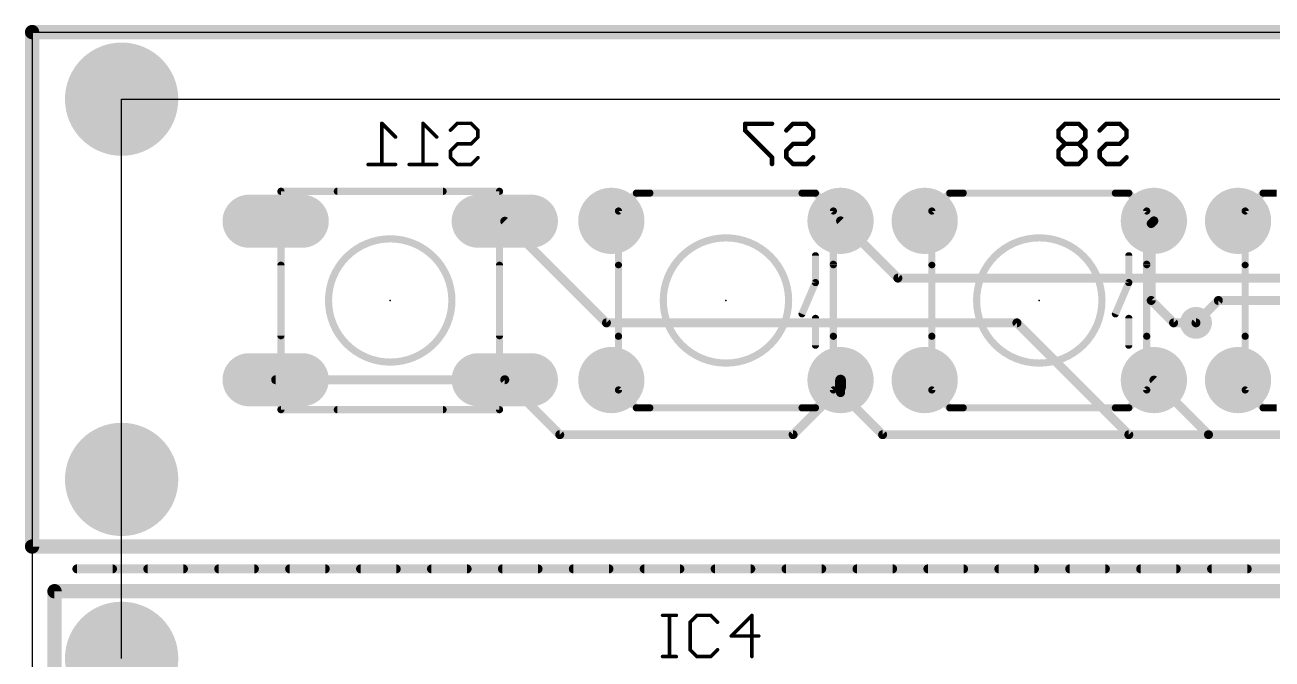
# Model space of a CAD drawing. Extents: x 0 to 100, y 0 to 50.
# Drawn here: x -0.2 to 35.18, y 31.73 to 49.73 of the extents above; entities that cross this region are included whole.
import ezdxf

# ---------------------------------------------------------------- set-up
doc = ezdxf.new("R2010")
doc.units = 0
for name, color, linetype in [('1', 22, 'CONTINUOUS'), ('114', 2, 'CONTINUOUS'), ('16', 175, 'CONTINUOUS'), ('17', 82, 'CONTINUOUS'), ('18', 82, 'CONTINUOUS'), ('19', 53, 'CONTINUOUS'), ('20', 7, 'CONTINUOUS'), ('22', 253, 'CONTINUOUS'), ('24', 7, 'CONTINUOUS'), ('25', 253, 'CONTINUOUS'), ('26', 253, 'CONTINUOUS'), ('52', 253, 'CONTINUOUS')]:
    doc.layers.add(name, color=color, linetype=linetype)

# ---------------------------------------------------------------- blocks, each defined once
blk = doc.blocks.new('ROUNDP')
at = {"const_width": 0.5}
blk.add_lwpolyline([(0, -0.25, 1), (0, 0.25, 1), (0, -0.25)], format="xyb", dxfattribs=at)
blk = doc.blocks.new('LONGP100')
at = {"const_width": 1}
blk.add_lwpolyline([(-0.5, 0), (0.5, 0)], dxfattribs=at)
at = {"const_width": 0.5}
for points in [[(-0.5, 0.25, 1), (-0.5, -0.25)], [(0.5, -0.25, 1), (0.5, 0.25)]]:
    blk.add_lwpolyline(points, format="xyb", dxfattribs=at)
blk = doc.blocks.new('ROUNDV')
at = {"const_width": 0.5}
blk.add_lwpolyline([(0, -0.25, 1), (0, 0.25, 1), (0, -0.25)], format="xyb", dxfattribs=at)

msp = doc.modelspace()

# ---------------------------------------------------------------- linework, layer by layer
at = {"layer": '1', "const_width": 0.254}
for points in [[(16.295, 41.275), (13.41, 44.16)], [(24.5618, 42.545), (22.9362, 44.1706)], [(54.61, 42.545), (24.5618, 42.545)], [(33.655, 41.91), (33.02, 41.275)], [(54.61, 41.91), (33.655, 41.91)], [(27.94, 41.275), (16.295, 41.275)], [(31.115, 38.1), (27.94, 41.275)], [(41.275, 38.1), (31.115, 38.1)]]:
    msp.add_lwpolyline(points, dxfattribs=at)
at = {"layer": '1', "const_width": 0.127}
for points in [[(13.4549, 44.2049, 1), (13.3651, 44.1151)], [(22.9811, 44.2155, 1), (22.8913, 44.1257)], [(24.5618, 42.6085, 1), (24.5618, 42.4815)], [(24.5169, 42.5001, 1), (24.6067, 42.5899)], [(33.655, 41.9735, 1), (33.655, 41.8465)], [(33.6999, 41.8651, 1), (33.6101, 41.9549)], [(16.295, 41.3385, 1), (16.295, 41.2115)], [(27.9849, 41.3199, 1), (27.8951, 41.2301)], [(27.94, 41.2115, 1), (27.94, 41.3385)], [(16.2501, 41.2301, 1), (16.3399, 41.3199)], [(32.9751, 41.3199, 1), (33.0649, 41.2301)], [(31.115, 38.1635, 1), (31.115, 38.0365)], [(31.0701, 38.0551, 1), (31.1599, 38.1449)]]:
    msp.add_lwpolyline(points, format="xyb", dxfattribs=at)
at = {"layer": '114', "const_width": 0.254}
for points in [[(1.27, 34.29), (2.282, 34.29)], [(3.2821, 34.29), (4.2941, 34.29)], [(5.2941, 34.29), (6.3062, 34.29)], [(7.3062, 34.29), (8.3182, 34.29)], [(9.3182, 34.29), (10.3303, 34.29)], [(11.3303, 34.29), (12.3423, 34.29)], [(13.3423, 34.29), (14.3544, 34.29)], [(15.3544, 34.29), (16.3664, 34.29)], [(17.3664, 34.29), (18.3785, 34.29)], [(19.3785, 34.29), (20.3905, 34.29)], [(21.3905, 34.29), (22.4026, 34.29)], [(23.4026, 34.29), (24.4146, 34.29)], [(25.4146, 34.29), (26.4267, 34.29)], [(27.4267, 34.29), (28.4387, 34.29)], [(29.4387, 34.29), (30.4508, 34.29)], [(31.4508, 34.29), (32.4628, 34.29)], [(33.4628, 34.29), (34.4749, 34.29)]]:
    msp.add_lwpolyline(points, dxfattribs=at)
at = {"layer": '114', "const_width": 0.127}
for points in [[(1.27, 34.3535, 1), (1.27, 34.2265)], [(2.282, 34.2265, 1), (2.282, 34.3535)], [(3.2821, 34.3535, 1), (3.2821, 34.2265)], [(4.2941, 34.2265, 1), (4.2941, 34.3535)], [(5.2941, 34.3535, 1), (5.2941, 34.2265)], [(6.3062, 34.2265, 1), (6.3062, 34.3535)], [(7.3062, 34.3535, 1), (7.3062, 34.2265)], [(8.3182, 34.2265, 1), (8.3182, 34.3535)], [(9.3182, 34.3535, 1), (9.3182, 34.2265)], [(10.3303, 34.2265, 1), (10.3303, 34.3535)], [(11.3303, 34.3535, 1), (11.3303, 34.2265)], [(12.3423, 34.2265, 1), (12.3423, 34.3535)], [(13.3423, 34.3535, 1), (13.3423, 34.2265)], [(14.3544, 34.2265, 1), (14.3544, 34.3535)], [(15.3544, 34.3535, 1), (15.3544, 34.2265)], [(16.3664, 34.2265, 1), (16.3664, 34.3535)], [(17.3664, 34.3535, 1), (17.3664, 34.2265)], [(18.3785, 34.2265, 1), (18.3785, 34.3535)], [(19.3785, 34.3535, 1), (19.3785, 34.2265)], [(20.3905, 34.2265, 1), (20.3905, 34.3535)], [(21.3905, 34.3535, 1), (21.3905, 34.2265)], [(22.4026, 34.2265, 1), (22.4026, 34.3535)], [(23.4026, 34.3535, 1), (23.4026, 34.2265)], [(24.4146, 34.2265, 1), (24.4146, 34.3535)], [(25.4146, 34.3535, 1), (25.4146, 34.2265)], [(26.4267, 34.2265, 1), (26.4267, 34.3535)], [(27.4267, 34.3535, 1), (27.4267, 34.2265)], [(28.4387, 34.2265, 1), (28.4387, 34.3535)], [(29.4387, 34.3535, 1), (29.4387, 34.2265)], [(30.4508, 34.2265, 1), (30.4508, 34.3535)], [(31.4508, 34.3535, 1), (31.4508, 34.2265)], [(32.4628, 34.2265, 1), (32.4628, 34.3535)], [(33.4628, 34.3535, 1), (33.4628, 34.2265)], [(34.4749, 34.2265, 1), (34.4749, 34.3535)]]:
    msp.add_lwpolyline(points, format="xyb", dxfattribs=at)
at = {"layer": '16'}
for points, const_width in [([(99.695, 49.53), (0, 49.53)], 0.4064), ([(0, 49.53), (0, 34.925)], 0.4064), ([(31.75, 44.0944), (31.8262, 44.1706)], 0.254), ([(31.75, 41.91), (31.75, 44.0944)], 0.254), ([(32.385, 41.275), (31.75, 41.91)], 0.254), ([(33.02, 41.275), (32.385, 41.275)], 0.254), ([(6.91, 39.66), (13.41, 39.66)], 0.254), ([(14.97, 38.1), (13.41, 39.66)], 0.254), ([(22.9362, 39.6494), (22.9362, 39.4462)], 0.3048), ([(22.9362, 39.6494), (22.9362, 39.2938)], 0.254), ([(33.3756, 38.1), (31.8262, 39.6494)], 0.254), ([(22.9362, 39.4462), (21.59, 38.1)], 0.254), ([(22.9362, 39.2938), (24.13, 38.1)], 0.254), ([(21.59, 38.1), (14.97, 38.1)], 0.254), ([(24.13, 38.1), (33.3756, 38.1)], 0.254), ([(38.735, 38.1), (33.3756, 38.1)], 0.254), ([(0, 34.925), (79.375, 34.925)], 0.4064), ([(0.635, 33.655), (78.105, 33.655)], 0.4064), ([(0.635, 0.635), (0.635, 33.655)], 0.4064)]:
    msp.add_lwpolyline(points, dxfattribs=dict(at, const_width=const_width))
for points, const_width in [([(0, 49.6316, 1), (0, 49.4284)], 0.2032), ([(0.1016, 49.53, 1), (-0.1016, 49.53)], 0.2032), ([(31.8711, 44.1257, 1), (31.7813, 44.2155)], 0.127), ([(31.8135, 44.0944, 1), (31.6865, 44.0944)], 0.127), ([(31.7051, 44.1393, 1), (31.7949, 44.0495)], 0.127), ([(31.7949, 41.9549, 1), (31.7051, 41.8651)], 0.127), ([(31.6865, 41.91, 1), (31.8135, 41.91)], 0.127), ([(32.385, 41.3385, 1), (32.385, 41.2115)], 0.127), ([(33.02, 41.2115, 1), (33.02, 41.3385)], 0.127), ([(32.3401, 41.2301, 1), (32.4299, 41.3199)], 0.127), ([(6.91, 39.7235, 1), (6.91, 39.5965)], 0.127), ([(13.4549, 39.7049, 1), (13.3651, 39.6151)], 0.127), ([(13.41, 39.5965, 1), (13.41, 39.7235)], 0.127), ([(23.0124, 39.6494, 1), (22.86, 39.6494)], 0.1524), ([(22.9997, 39.6494, 1), (22.8727, 39.6494)], 0.127), ([(31.8711, 39.6943, 1), (31.7813, 39.6045)], 0.127), ([(22.86, 39.4462, 1), (23.0124, 39.4462)], 0.1524), ([(22.9811, 39.3387, 1), (22.8913, 39.2489)], 0.127), ([(22.8727, 39.2938, 1), (22.9997, 39.2938)], 0.127), ([(22.9811, 39.4013, 1), (22.8913, 39.4911)], 0.127), ([(14.97, 38.1635, 1), (14.97, 38.0365)], 0.127), ([(21.59, 38.0365, 1), (21.59, 38.1635)], 0.127), ([(24.13, 38.1635, 1), (24.13, 38.0365)], 0.127), ([(33.3756, 38.1635, 1), (33.3756, 38.0365)], 0.127), ([(33.3756, 38.0365, 1), (33.3756, 38.1635)], 0.127), ([(14.9251, 38.0551, 1), (15.0149, 38.1449)], 0.127), ([(21.5451, 38.1449, 1), (21.6349, 38.0551)], 0.127), ([(24.0851, 38.0551, 1), (24.1749, 38.1449)], 0.127), ([(33.3307, 38.0551, 1), (33.4205, 38.1449)], 0.127), ([(0, 35.0266, 1), (0, 34.8234)], 0.2032), ([(-0.1016, 34.925, 1), (0.1016, 34.925)], 0.2032), ([(0.635, 33.7566, 1), (0.635, 33.5534)], 0.2032), ([(0.7366, 33.655, 1), (0.5334, 33.655)], 0.2032)]:
    msp.add_lwpolyline(points, format="xyb", dxfattribs=dict(at, const_width=const_width))
at = {"layer": '19'}
for p, q in [((2.54, 47.625), (43.815, 47.625)), ((2.54, 36.83), (2.54, 47.625)), ((2.54, 31.75), (2.54, 36.83))]:
    msp.add_line(p, q, dxfattribs=at)
at = {"layer": '20'}
for p, q in [((100, 49.52), (0, 49.52)), ((0, 49.52), (0, 0))]:
    msp.add_line(p, q, dxfattribs=at)
at = {"layer": '22', "const_width": 0.2032}
for points in [[(8.66, 45.01), (11.66, 45.01)], [(17.526, 44.958), (21.844, 44.958)], [(26.416, 44.958), (30.734, 44.958)], [(7.06, 40.91), (7.06, 42.91)], [(13.26, 40.91), (13.26, 42.91)], [(16.637, 42.908), (16.637, 40.894)], [(22.733, 42.938), (22.733, 40.894)], [(25.527, 42.908), (25.527, 40.894)], [(31.623, 42.938), (31.623, 40.894)], [(34.417, 42.908), (34.417, 40.894)], [(21.844, 38.862), (17.526, 38.862)], [(30.734, 38.862), (26.416, 38.862)], [(8.66, 38.81), (11.66, 38.81)]]:
    msp.add_lwpolyline(points, dxfattribs=at)
at = {"layer": '22'}
for points, const_width in [([(8.66, 45.0608, 1), (8.66, 44.9592)], 0.1016), ([(11.66, 44.9592, 1), (11.66, 45.0608)], 0.1016), ([(17.526, 45.0088, 1), (17.526, 44.9072)], 0.1016), ([(21.844, 44.9072, 1), (21.844, 45.0088)], 0.1016), ([(26.416, 45.0088, 1), (26.416, 44.9072)], 0.1016), ([(30.734, 44.9072, 1), (30.734, 45.0088)], 0.1016), ([(10.16, 40.16, 1), (10.16, 43.66, 1), (10.16, 40.16)], 0.2032), ([(19.685, 40.132, 1), (19.685, 43.688, 1), (19.685, 40.132)], 0.2032), ([(28.575, 40.132, 1), (28.575, 43.688, 1), (28.575, 40.132)], 0.2032), ([(7.1108, 42.91, 1), (7.0092, 42.91)], 0.1016), ([(13.3108, 42.91, 1), (13.2092, 42.91)], 0.1016), ([(16.6878, 42.908, 1), (16.5862, 42.908)], 0.1016), ([(22.7838, 42.938, 1), (22.6822, 42.938)], 0.1016), ([(25.5778, 42.908, 1), (25.4762, 42.908)], 0.1016), ([(31.6738, 42.938, 1), (31.5722, 42.938)], 0.1016), ([(34.4678, 42.908, 1), (34.3662, 42.908)], 0.1016), ([(7.0092, 40.91, 1), (7.1108, 40.91)], 0.1016), ([(13.2092, 40.91, 1), (13.3108, 40.91)], 0.1016), ([(16.5862, 40.894, 1), (16.6878, 40.894)], 0.1016), ([(22.6822, 40.894, 1), (22.7838, 40.894)], 0.1016), ([(25.4762, 40.894, 1), (25.5778, 40.894)], 0.1016), ([(31.5722, 40.894, 1), (31.6738, 40.894)], 0.1016), ([(34.3662, 40.894, 1), (34.4678, 40.894)], 0.1016), ([(17.526, 38.9128, 1), (17.526, 38.8112)], 0.1016), ([(21.844, 38.8112, 1), (21.844, 38.9128)], 0.1016), ([(26.416, 38.9128, 1), (26.416, 38.8112)], 0.1016), ([(30.734, 38.8112, 1), (30.734, 38.9128)], 0.1016), ([(8.66, 38.8608, 1), (8.66, 38.7592)], 0.1016), ([(11.66, 38.7592, 1), (11.66, 38.8608)], 0.1016)]:
    msp.add_lwpolyline(points, format="xyb", dxfattribs=dict(at, const_width=const_width))
at = {"layer": '24'}
for p in [(10.16, 41.91), (19.685, 41.91), (28.575, 41.91)]:
    msp.add_point(p, dxfattribs=at)
at = {"layer": '25'}
for points, const_width in [([(1.27, 34.29), (78.74, 34.29)], 0.254), ([(17.8874, 32.9702), (18.2772, 32.9702)], 0.1016), ([(18.0823, 31.8008), (18.0823, 32.9702)], 0.1016), ([(18.8619, 32.9702), (18.667, 32.7753)], 0.1016), ([(19.2517, 32.9702), (18.8619, 32.9702)], 0.1016), ([(19.4466, 32.7753), (19.2517, 32.9702)], 0.1016), ([(20.4211, 32.9702), (19.8364, 32.3855)], 0.1016), ([(20.4211, 31.8008), (20.4211, 32.9702)], 0.1016), ([(18.667, 32.7753), (18.667, 31.9957)], 0.1016), ([(19.8364, 32.3855), (20.616, 32.3855)], 0.1016), ([(17.8874, 31.8008), (18.2772, 31.8008)], 0.1016), ([(18.667, 31.9957), (18.8619, 31.8008)], 0.1016), ([(18.8619, 31.8008), (19.2517, 31.8008)], 0.1016), ([(19.2517, 31.8008), (19.4466, 31.9957)], 0.1016)]:
    msp.add_lwpolyline(points, dxfattribs=dict(at, const_width=const_width))
for points, const_width in [([(1.27, 34.3535, 1), (1.27, 34.2265)], 0.127), ([(17.8874, 32.9956, 1), (17.8874, 32.9448)], 0.0508), ([(18.1077, 32.9702, 1), (18.0569, 32.9702)], 0.0508), ([(18.2772, 32.9448, 1), (18.2772, 32.9956)], 0.0508), ([(18.8619, 32.9956, 1), (18.8619, 32.9448)], 0.0508), ([(18.8799, 32.9522, 1), (18.8439, 32.9882)], 0.0508), ([(19.2697, 32.9882, 1), (19.2337, 32.9522)], 0.0508), ([(19.2517, 32.9448, 1), (19.2517, 32.9956)], 0.0508), ([(20.4465, 32.9702, 1), (20.3957, 32.9702)], 0.0508), ([(20.4391, 32.9522, 1), (20.4031, 32.9882)], 0.0508), ([(18.649, 32.7933, 1), (18.685, 32.7573)], 0.0508), ([(18.6924, 32.7753, 1), (18.6416, 32.7753)], 0.0508), ([(19.4286, 32.7573, 1), (19.4646, 32.7933)], 0.0508), ([(19.8184, 32.4035, 1), (19.8544, 32.3675)], 0.0508), ([(19.8364, 32.4109, 1), (19.8364, 32.3601)], 0.0508), ([(20.616, 32.3601, 1), (20.616, 32.4109)], 0.0508), ([(17.8874, 31.8262, 1), (17.8874, 31.7754)], 0.0508), ([(18.2772, 31.7754, 1), (18.2772, 31.8262)], 0.0508), ([(18.685, 32.0137, 1), (18.649, 31.9777)], 0.0508), ([(18.6416, 31.9957, 1), (18.6924, 31.9957)], 0.0508), ([(18.8619, 31.8262, 1), (18.8619, 31.7754)], 0.0508), ([(18.8439, 31.7828, 1), (18.8799, 31.8188)], 0.0508), ([(19.2337, 31.8188, 1), (19.2697, 31.7828)], 0.0508), ([(19.2517, 31.7754, 1), (19.2517, 31.8262)], 0.0508), ([(19.4646, 31.9777, 1), (19.4286, 32.0137)], 0.0508), ([(18.0569, 31.8008, 1), (18.1077, 31.8008)], 0.0508), ([(20.3957, 31.8008, 1), (20.4465, 31.8008)], 0.0508)]:
    msp.add_lwpolyline(points, format="xyb", dxfattribs=dict(at, const_width=const_width))
at = {"layer": '26'}
for points, const_width in [([(9.9386, 46.9582, 1), (9.9026, 46.9222)], 0.0508), ([(9.946, 46.9402, 1), (9.8952, 46.9402)], 0.0508), ([(11.108, 46.9582, 1), (11.072, 46.9222)], 0.0508), ([(11.1154, 46.9402, 1), (11.0646, 46.9402)], 0.0508), ([(11.8516, 46.7633, 1), (11.8876, 46.7273)], 0.0508), ([(12.0645, 46.9656, 1), (12.0645, 46.9148)], 0.0508), ([(12.0825, 46.9222, 1), (12.0465, 46.9582)], 0.0508), ([(12.4723, 46.9582, 1), (12.4363, 46.9222)], 0.0508), ([(12.4543, 46.9148, 1), (12.4543, 46.9656)], 0.0508), ([(12.6746, 46.7453, 1), (12.6238, 46.7453)], 0.0508), ([(12.6312, 46.7273, 1), (12.6672, 46.7633)], 0.0508), ([(20.2295, 46.9592, 1), (20.2295, 46.8957)], 0.0635), ([(20.2612, 46.9275, 1), (20.1977, 46.9275)], 0.0635), ([(20.2519, 46.7593, 1), (20.207, 46.7144)], 0.0635), ([(20.1977, 46.7368, 1), (20.2612, 46.7368)], 0.0635), ([(20.9921, 46.8957, 1), (20.9921, 46.9592)], 0.0635), ([(21.3764, 46.7593, 1), (21.4213, 46.7144)], 0.0635), ([(21.5895, 46.9592, 1), (21.5895, 46.8957)], 0.0635), ([(21.612, 46.905, 1), (21.5671, 46.9499)], 0.0635), ([(21.9933, 46.9499, 1), (21.9484, 46.905)], 0.0635), ([(21.9708, 46.8957, 1), (21.9708, 46.9592)], 0.0635), ([(22.1932, 46.7368, 1), (22.1298, 46.7368)], 0.0635), ([(22.139, 46.7144, 1), (22.184, 46.7593)], 0.0635), ([(29.1512, 46.7368, 1), (29.0877, 46.7368)], 0.0635), ([(29.097, 46.7593, 1), (29.1419, 46.7144)], 0.0635), ([(29.3101, 46.9592, 1), (29.3101, 46.8957)], 0.0635), ([(29.3326, 46.905, 1), (29.2877, 46.9499)], 0.0635), ([(29.7139, 46.9499, 1), (29.669, 46.905)], 0.0635), ([(29.6914, 46.8957, 1), (29.6914, 46.9592)], 0.0635), ([(29.9139, 46.7368, 1), (29.8504, 46.7368)], 0.0635), ([(29.8597, 46.7144, 1), (29.9046, 46.7593)], 0.0635), ([(30.2664, 46.7593, 1), (30.3113, 46.7144)], 0.0635), ([(30.4795, 46.9592, 1), (30.4795, 46.8957)], 0.0635), ([(30.502, 46.905, 1), (30.4571, 46.9499)], 0.0635), ([(30.8833, 46.9499, 1), (30.8384, 46.905)], 0.0635), ([(30.8608, 46.8957, 1), (30.8608, 46.9592)], 0.0635), ([(31.0832, 46.7368, 1), (31.0198, 46.7368)], 0.0635), ([(31.029, 46.7144, 1), (31.074, 46.7593)], 0.0635), ([(10.2924, 46.5324, 1), (10.3284, 46.5684)], 0.0508), ([(11.4618, 46.5324, 1), (11.4978, 46.5684)], 0.0508), ([(12.0645, 46.3809, 1), (12.0645, 46.3301)], 0.0508), ([(12.0825, 46.3375, 1), (12.0465, 46.3735)], 0.0508), ([(12.4363, 46.3735, 1), (12.4723, 46.3375)], 0.0508), ([(12.4543, 46.3301, 1), (12.4543, 46.3809)], 0.0508), ([(12.6238, 46.5504, 1), (12.6746, 46.5504)], 0.0508), ([(12.6672, 46.5324, 1), (12.6312, 46.5684)], 0.0508), ([(21.5895, 46.3872, 1), (21.5895, 46.3237)], 0.0635), ([(21.612, 46.333, 1), (21.5671, 46.3779)], 0.0635), ([(21.9484, 46.3779, 1), (21.9933, 46.333)], 0.0635), ([(21.9708, 46.3237, 1), (21.9708, 46.3872)], 0.0635), ([(22.1298, 46.5462, 1), (22.1932, 46.5462)], 0.0635), ([(22.184, 46.5237, 1), (22.139, 46.5686)], 0.0635), ([(29.1419, 46.5686, 1), (29.097, 46.5237)], 0.0635), ([(29.0877, 46.5462, 1), (29.1512, 46.5462)], 0.0635), ([(29.3101, 46.3872, 1), (29.3101, 46.3237)], 0.0635), ([(29.3326, 46.333, 1), (29.2877, 46.3779)], 0.0635), ([(29.2877, 46.333, 1), (29.3326, 46.3779)], 0.0635), ([(29.7139, 46.3779, 1), (29.669, 46.333)], 0.0635), ([(29.669, 46.3779, 1), (29.7139, 46.333)], 0.0635), ([(29.6914, 46.3237, 1), (29.6914, 46.3872)], 0.0635), ([(29.8504, 46.5462, 1), (29.9139, 46.5462)], 0.0635), ([(29.9046, 46.5237, 1), (29.8597, 46.5686)], 0.0635), ([(30.4795, 46.3872, 1), (30.4795, 46.3237)], 0.0635), ([(30.502, 46.333, 1), (30.4571, 46.3779)], 0.0635), ([(30.8384, 46.3779, 1), (30.8833, 46.333)], 0.0635), ([(30.8608, 46.3237, 1), (30.8608, 46.3872)], 0.0635), ([(31.0198, 46.5462, 1), (31.0832, 46.5462)], 0.0635), ([(31.074, 46.5237, 1), (31.029, 46.5686)], 0.0635), ([(11.8516, 46.1786, 1), (11.8876, 46.1426)], 0.0508), ([(11.8876, 45.9837, 1), (11.8516, 45.9477)], 0.0508), ([(11.895, 46.1606, 1), (11.8442, 46.1606)], 0.0508), ([(12.6672, 45.9477, 1), (12.6312, 45.9837)], 0.0508), ([(21.0239, 45.9742, 1), (20.9604, 45.9742)], 0.0635), ([(20.9697, 45.9517, 1), (21.0146, 45.9966)], 0.0635), ([(21.4306, 46.1648, 1), (21.3671, 46.1648)], 0.0635), ([(21.3764, 46.1873, 1), (21.4213, 46.1424)], 0.0635), ([(21.4213, 45.9966, 1), (21.3764, 45.9517)], 0.0635), ([(21.3671, 45.9742, 1), (21.4306, 45.9742)], 0.0635), ([(22.184, 45.9517, 1), (22.139, 45.9966)], 0.0635), ([(29.1512, 46.1648, 1), (29.0877, 46.1648)], 0.0635), ([(29.097, 46.1873, 1), (29.1419, 46.1424)], 0.0635), ([(29.1419, 45.9966, 1), (29.097, 45.9517)], 0.0635), ([(29.0877, 45.9742, 1), (29.1512, 45.9742)], 0.0635), ([(29.9139, 46.1648, 1), (29.8504, 46.1648)], 0.0635), ([(29.8504, 45.9742, 1), (29.9139, 45.9742)], 0.0635), ([(29.8597, 46.1424, 1), (29.9046, 46.1873)], 0.0635), ([(29.9046, 45.9517, 1), (29.8597, 45.9966)], 0.0635), ([(30.3206, 46.1648, 1), (30.2571, 46.1648)], 0.0635), ([(30.2664, 46.1873, 1), (30.3113, 46.1424)], 0.0635), ([(30.3113, 45.9966, 1), (30.2664, 45.9517)], 0.0635), ([(30.2571, 45.9742, 1), (30.3206, 45.9742)], 0.0635), ([(31.074, 45.9517, 1), (31.029, 45.9966)], 0.0635), ([(9.5308, 45.7962, 1), (9.5308, 45.7454)], 0.0508), ([(9.8952, 45.7708, 1), (9.946, 45.7708)], 0.0508), ([(10.3104, 45.7454, 1), (10.3104, 45.7962)], 0.0508), ([(10.7002, 45.7962, 1), (10.7002, 45.7454)], 0.0508), ([(11.0646, 45.7708, 1), (11.1154, 45.7708)], 0.0508), ([(11.4798, 45.7454, 1), (11.4798, 45.7962)], 0.0508), ([(11.8442, 45.9657, 1), (11.895, 45.9657)], 0.0508), ([(12.0645, 45.7962, 1), (12.0645, 45.7454)], 0.0508), ([(12.0465, 45.7528, 1), (12.0825, 45.7888)], 0.0508), ([(12.4363, 45.7888, 1), (12.4723, 45.7528)], 0.0508), ([(12.4543, 45.7454, 1), (12.4543, 45.7962)], 0.0508), ([(20.9604, 45.7835, 1), (21.0239, 45.7835)], 0.0635), ([(21.5895, 45.8153, 1), (21.5895, 45.7518)], 0.0635), ([(21.5671, 45.761, 1), (21.612, 45.806)], 0.0635), ([(21.9484, 45.806, 1), (21.9933, 45.761)], 0.0635), ([(21.9708, 45.7518, 1), (21.9708, 45.8153)], 0.0635), ([(29.3101, 45.8153, 1), (29.3101, 45.7518)], 0.0635), ([(29.2877, 45.761, 1), (29.3326, 45.806)], 0.0635), ([(29.669, 45.806, 1), (29.7139, 45.761)], 0.0635), ([(29.6914, 45.7518, 1), (29.6914, 45.8153)], 0.0635), ([(30.4795, 45.8153, 1), (30.4795, 45.7518)], 0.0635), ([(30.4571, 45.761, 1), (30.502, 45.806)], 0.0635), ([(30.8384, 45.806, 1), (30.8833, 45.761)], 0.0635), ([(30.8608, 45.7518, 1), (30.8608, 45.8153)], 0.0635)]:
    msp.add_lwpolyline(points, format="xyb", dxfattribs=dict(at, const_width=const_width))
for points, const_width in [([(10.3104, 46.5504), (9.9206, 46.9402)], 0.1016), ([(9.9206, 46.9402), (9.9206, 45.7708)], 0.1016), ([(11.4798, 46.5504), (11.09, 46.9402)], 0.1016), ([(11.09, 46.9402), (11.09, 45.7708)], 0.1016), ([(11.8696, 46.7453), (12.0645, 46.9402)], 0.1016), ([(12.0645, 46.9402), (12.4543, 46.9402)], 0.1016), ([(12.4543, 46.9402), (12.6492, 46.7453)], 0.1016), ([(12.6492, 46.7453), (12.6492, 46.5504)], 0.1016), ([(20.9921, 46.9275), (20.2295, 46.9275)], 0.127), ([(20.2295, 46.9275), (20.2295, 46.7368)], 0.127), ([(20.2295, 46.7368), (20.9921, 45.9742)], 0.127), ([(21.3988, 46.7368), (21.5895, 46.9275)], 0.127), ([(21.5895, 46.9275), (21.9708, 46.9275)], 0.127), ([(21.9708, 46.9275), (22.1615, 46.7368)], 0.127), ([(22.1615, 46.7368), (22.1615, 46.5462)], 0.127), ([(29.3101, 46.9275), (29.1195, 46.7368)], 0.127), ([(29.1195, 46.7368), (29.1195, 46.5462)], 0.127), ([(29.6914, 46.9275), (29.3101, 46.9275)], 0.127), ([(29.8821, 46.7368), (29.6914, 46.9275)], 0.127), ([(29.8821, 46.5462), (29.8821, 46.7368)], 0.127), ([(30.2889, 46.7368), (30.4795, 46.9275)], 0.127), ([(30.4795, 46.9275), (30.8608, 46.9275)], 0.127), ([(30.8608, 46.9275), (31.0515, 46.7368)], 0.127), ([(31.0515, 46.7368), (31.0515, 46.5462)], 0.127), ([(12.0645, 46.3555), (11.8696, 46.1606)], 0.1016), ([(12.4543, 46.3555), (12.0645, 46.3555)], 0.1016), ([(12.6492, 46.5504), (12.4543, 46.3555)], 0.1016), ([(21.5895, 46.3555), (21.3988, 46.1648)], 0.127), ([(21.9708, 46.3555), (21.5895, 46.3555)], 0.127), ([(22.1615, 46.5462), (21.9708, 46.3555)], 0.127), ([(29.1195, 46.5462), (29.3101, 46.3555)], 0.127), ([(29.3101, 46.3555), (29.1195, 46.1648)], 0.127), ([(29.6914, 46.3555), (29.3101, 46.3555)], 0.127), ([(29.6914, 46.3555), (29.8821, 46.5462)], 0.127), ([(29.8821, 46.1648), (29.6914, 46.3555)], 0.127), ([(30.4795, 46.3555), (30.2889, 46.1648)], 0.127), ([(30.8608, 46.3555), (30.4795, 46.3555)], 0.127), ([(31.0515, 46.5462), (30.8608, 46.3555)], 0.127), ([(11.8696, 46.1606), (11.8696, 45.9657)], 0.1016), ([(11.8696, 45.9657), (12.0645, 45.7708)], 0.1016), ([(12.4543, 45.7708), (12.6492, 45.9657)], 0.1016), ([(20.9921, 45.9742), (20.9921, 45.7835)], 0.127), ([(21.3988, 46.1648), (21.3988, 45.9742)], 0.127), ([(21.3988, 45.9742), (21.5895, 45.7835)], 0.127), ([(21.9708, 45.7835), (22.1615, 45.9742)], 0.127), ([(29.1195, 46.1648), (29.1195, 45.9742)], 0.127), ([(29.1195, 45.9742), (29.3101, 45.7835)], 0.127), ([(29.6914, 45.7835), (29.8821, 45.9742)], 0.127), ([(29.8821, 45.9742), (29.8821, 46.1648)], 0.127), ([(30.2889, 46.1648), (30.2889, 45.9742)], 0.127), ([(30.2889, 45.9742), (30.4795, 45.7835)], 0.127), ([(30.8608, 45.7835), (31.0515, 45.9742)], 0.127), ([(10.3104, 45.7708), (9.5308, 45.7708)], 0.1016), ([(11.4798, 45.7708), (10.7002, 45.7708)], 0.1016), ([(12.0645, 45.7708), (12.4543, 45.7708)], 0.1016), ([(21.5895, 45.7835), (21.9708, 45.7835)], 0.127), ([(29.3101, 45.7835), (29.6914, 45.7835)], 0.127), ([(30.4795, 45.7835), (30.8608, 45.7835)], 0.127)]:
    msp.add_lwpolyline(points, dxfattribs=dict(at, const_width=const_width))
at = {"layer": '52', "const_width": 0.2032}
for points in [[(13.26, 45.01), (7.06, 45.01)], [(7.06, 45.01), (7.06, 38.81)], [(13.26, 38.81), (13.26, 45.01)], [(16.637, 44.45), (17.145, 44.958)], [(17.145, 44.958), (17.526, 44.958)], [(22.225, 44.958), (21.844, 44.958)], [(22.225, 44.958), (22.733, 44.45)], [(25.527, 44.45), (26.035, 44.958)], [(26.035, 44.958), (26.416, 44.958)], [(31.115, 44.958), (30.734, 44.958)], [(31.115, 44.958), (31.623, 44.45)], [(34.417, 44.45), (34.925, 44.958)], [(34.925, 44.958), (35.306, 44.958)], [(16.637, 42.926), (16.637, 44.45)], [(22.733, 44.45), (22.733, 42.926)], [(25.527, 42.926), (25.527, 44.45)], [(31.623, 44.45), (31.623, 42.926)], [(34.417, 42.926), (34.417, 44.45)], [(22.225, 43.18), (22.225, 42.418)], [(31.115, 43.18), (31.115, 42.418)], [(22.225, 42.418), (21.844, 41.529)], [(31.115, 42.418), (30.734, 41.529)], [(22.225, 41.402), (22.225, 40.64)], [(31.115, 41.402), (31.115, 40.64)], [(16.637, 39.37), (16.637, 40.894)], [(22.733, 39.37), (22.733, 40.894)], [(25.527, 39.37), (25.527, 40.894)], [(31.623, 39.37), (31.623, 40.894)], [(34.417, 39.37), (34.417, 40.894)], [(17.145, 38.862), (16.637, 39.37)], [(22.225, 38.862), (22.733, 39.37)], [(26.035, 38.862), (25.527, 39.37)], [(31.115, 38.862), (31.623, 39.37)], [(34.925, 38.862), (34.417, 39.37)], [(17.145, 38.862), (17.526, 38.862)], [(22.225, 38.862), (21.844, 38.862)], [(26.035, 38.862), (26.416, 38.862)], [(31.115, 38.862), (30.734, 38.862)], [(34.925, 38.862), (35.306, 38.862)], [(7.06, 38.81), (13.26, 38.81)]]:
    msp.add_lwpolyline(points, dxfattribs=at)
at = {"layer": '52'}
for points, const_width in [([(7.06, 45.0608, 1), (7.06, 44.9592)], 0.1016), ([(7.1108, 45.01, 1), (7.0092, 45.01)], 0.1016), ([(13.3108, 45.01, 1), (13.2092, 45.01)], 0.1016), ([(13.26, 44.9592, 1), (13.26, 45.0608)], 0.1016), ([(17.145, 45.0088, 1), (17.145, 44.9072)], 0.1016), ([(17.1809, 44.9221, 1), (17.1091, 44.9939)], 0.1016), ([(17.526, 44.9072, 1), (17.526, 45.0088)], 0.1016), ([(21.844, 45.0088, 1), (21.844, 44.9072)], 0.1016), ([(22.2609, 44.9939, 1), (22.1891, 44.9221)], 0.1016), ([(22.225, 44.9072, 1), (22.225, 45.0088)], 0.1016), ([(26.035, 45.0088, 1), (26.035, 44.9072)], 0.1016), ([(26.0709, 44.9221, 1), (25.9991, 44.9939)], 0.1016), ([(26.416, 44.9072, 1), (26.416, 45.0088)], 0.1016), ([(30.734, 45.0088, 1), (30.734, 44.9072)], 0.1016), ([(31.1509, 44.9939, 1), (31.0791, 44.9221)], 0.1016), ([(31.115, 44.9072, 1), (31.115, 45.0088)], 0.1016), ([(34.925, 45.0088, 1), (34.925, 44.9072)], 0.1016), ([(34.9609, 44.9221, 1), (34.8891, 44.9939)], 0.1016), ([(16.6878, 44.45, 1), (16.5862, 44.45)], 0.1016), ([(16.6011, 44.4859, 1), (16.6729, 44.4141)], 0.1016), ([(22.7838, 44.45, 1), (22.6822, 44.45)], 0.1016), ([(22.6971, 44.4141, 1), (22.7689, 44.4859)], 0.1016), ([(25.5778, 44.45, 1), (25.4762, 44.45)], 0.1016), ([(25.4911, 44.4859, 1), (25.5629, 44.4141)], 0.1016), ([(31.6738, 44.45, 1), (31.5722, 44.45)], 0.1016), ([(31.5871, 44.4141, 1), (31.6589, 44.4859)], 0.1016), ([(34.4678, 44.45, 1), (34.3662, 44.45)], 0.1016), ([(34.3811, 44.4859, 1), (34.4529, 44.4141)], 0.1016), ([(10.16, 40.16, 1), (10.16, 43.66, 1), (10.16, 40.16)], 0.2032), ([(22.2758, 43.18, 1), (22.1742, 43.18)], 0.1016), ([(31.1658, 43.18, 1), (31.0642, 43.18)], 0.1016), ([(16.5862, 42.926, 1), (16.6878, 42.926)], 0.1016), ([(22.6822, 42.926, 1), (22.7838, 42.926)], 0.1016), ([(25.4762, 42.926, 1), (25.5778, 42.926)], 0.1016), ([(31.5722, 42.926, 1), (31.6738, 42.926)], 0.1016), ([(34.3662, 42.926, 1), (34.4678, 42.926)], 0.1016), ([(22.1742, 42.418, 1), (22.2758, 42.418)], 0.1016), ([(22.2717, 42.398, 1), (22.1783, 42.438)], 0.1016), ([(31.0642, 42.418, 1), (31.1658, 42.418)], 0.1016), ([(31.1617, 42.398, 1), (31.0683, 42.438)], 0.1016), ([(21.7973, 41.549, 1), (21.8907, 41.509)], 0.1016), ([(22.2758, 41.402, 1), (22.1742, 41.402)], 0.1016), ([(30.6873, 41.549, 1), (30.7807, 41.509)], 0.1016), ([(31.1658, 41.402, 1), (31.0642, 41.402)], 0.1016), ([(16.6878, 40.894, 1), (16.5862, 40.894)], 0.1016), ([(22.1742, 40.64, 1), (22.2758, 40.64)], 0.1016), ([(22.7838, 40.894, 1), (22.6822, 40.894)], 0.1016), ([(25.5778, 40.894, 1), (25.4762, 40.894)], 0.1016), ([(31.0642, 40.64, 1), (31.1658, 40.64)], 0.1016), ([(31.6738, 40.894, 1), (31.5722, 40.894)], 0.1016), ([(34.4678, 40.894, 1), (34.3662, 40.894)], 0.1016), ([(16.6729, 39.4059, 1), (16.6011, 39.3341)], 0.1016), ([(16.5862, 39.37, 1), (16.6878, 39.37)], 0.1016), ([(22.6822, 39.37, 1), (22.7838, 39.37)], 0.1016), ([(22.7689, 39.3341, 1), (22.6971, 39.4059)], 0.1016), ([(25.5629, 39.4059, 1), (25.4911, 39.3341)], 0.1016), ([(25.4762, 39.37, 1), (25.5778, 39.37)], 0.1016), ([(31.5722, 39.37, 1), (31.6738, 39.37)], 0.1016), ([(31.6589, 39.3341, 1), (31.5871, 39.4059)], 0.1016), ([(34.4529, 39.4059, 1), (34.3811, 39.3341)], 0.1016), ([(34.3662, 39.37, 1), (34.4678, 39.37)], 0.1016), ([(17.145, 38.9128, 1), (17.145, 38.8112)], 0.1016), ([(17.1091, 38.8261, 1), (17.1809, 38.8979)], 0.1016), ([(17.526, 38.8112, 1), (17.526, 38.9128)], 0.1016), ([(21.844, 38.9128, 1), (21.844, 38.8112)], 0.1016), ([(22.1891, 38.8979, 1), (22.2609, 38.8261)], 0.1016), ([(22.225, 38.8112, 1), (22.225, 38.9128)], 0.1016), ([(26.035, 38.9128, 1), (26.035, 38.8112)], 0.1016), ([(25.9991, 38.8261, 1), (26.0709, 38.8979)], 0.1016), ([(26.416, 38.8112, 1), (26.416, 38.9128)], 0.1016), ([(30.734, 38.9128, 1), (30.734, 38.8112)], 0.1016), ([(31.0791, 38.8979, 1), (31.1509, 38.8261)], 0.1016), ([(31.115, 38.8112, 1), (31.115, 38.9128)], 0.1016), ([(34.925, 38.9128, 1), (34.925, 38.8112)], 0.1016), ([(34.8891, 38.8261, 1), (34.9609, 38.8979)], 0.1016), ([(7.06, 38.8608, 1), (7.06, 38.7592)], 0.1016), ([(7.0092, 38.81, 1), (7.1108, 38.81)], 0.1016), ([(13.2092, 38.81, 1), (13.3108, 38.81)], 0.1016), ([(13.26, 38.7592, 1), (13.26, 38.8608)], 0.1016)]:
    msp.add_lwpolyline(points, format="xyb", dxfattribs=dict(at, const_width=const_width))

# ---------------------------------------------------------------- block references
at = {"layer": '17', "rotation": 180}
for name, p, xscale, yscale in [('ROUNDP', (16.4338, 44.1706), 1.8796, 1.8796), ('ROUNDP', (16.4338, 44.1706), 1.8796, 1.8796), ('ROUNDP', (22.9362, 44.1706), 1.8796, 1.8796), ('ROUNDP', (22.9362, 44.1706), 1.8796, 1.8796), ('ROUNDP', (25.3238, 44.1706), 1.8796, 1.8796), ('ROUNDP', (25.3238, 44.1706), 1.8796, 1.8796), ('ROUNDP', (31.8262, 44.1706), 1.8796, 1.8796), ('ROUNDP', (31.8262, 44.1706), 1.8796, 1.8796), ('ROUNDP', (34.2138, 44.1706), 1.8796, 1.8796), ('ROUNDP', (34.2138, 44.1706), 1.8796, 1.8796), ('LONGP100', (6.91, 44.16), 1.508, 1.508), ('LONGP100', (6.91, 44.16), 1.508, 1.508), ('LONGP100', (13.41, 44.16), 1.508, 1.508), ('LONGP100', (13.41, 44.16), 1.508, 1.508), ('LONGP100', (6.91, 39.66), 1.508, 1.508), ('LONGP100', (6.91, 39.66), 1.508, 1.508), ('LONGP100', (13.41, 39.66), 1.508, 1.508), ('LONGP100', (13.41, 39.66), 1.508, 1.508), ('ROUNDP', (16.4338, 39.6494), 1.8796, 1.8796), ('ROUNDP', (16.4338, 39.6494), 1.8796, 1.8796), ('ROUNDP', (22.9362, 39.6494), 1.8796, 1.8796), ('ROUNDP', (22.9362, 39.6494), 1.8796, 1.8796), ('ROUNDP', (25.3238, 39.6494), 1.8796, 1.8796), ('ROUNDP', (25.3238, 39.6494), 1.8796, 1.8796), ('ROUNDP', (31.8262, 39.6494), 1.8796, 1.8796), ('ROUNDP', (31.8262, 39.6494), 1.8796, 1.8796), ('ROUNDP', (34.2138, 39.6494), 1.8796, 1.8796), ('ROUNDP', (34.2138, 39.6494), 1.8796, 1.8796)]:
    msp.add_blockref(name, p, dxfattribs=dict(at, xscale=xscale, yscale=yscale))
at = {"layer": '18'}
for p, xscale, yscale in [((2.54, 47.625), 3.216, 3.216), ((2.54, 47.625), 3.216, 3.216), ((33.02, 41.275), 0.9048, 0.9048), ((33.02, 41.275), 0.9048, 0.9048), ((2.54, 36.83), 3.216, 3.216), ((2.54, 36.83), 3.216, 3.216), ((2.54, 31.75), 3.216, 3.216), ((2.54, 31.75), 3.216, 3.216)]:
    msp.add_blockref('ROUNDV', p, dxfattribs=dict(at, xscale=xscale, yscale=yscale))

doc.saveas('drawing.dxf')
